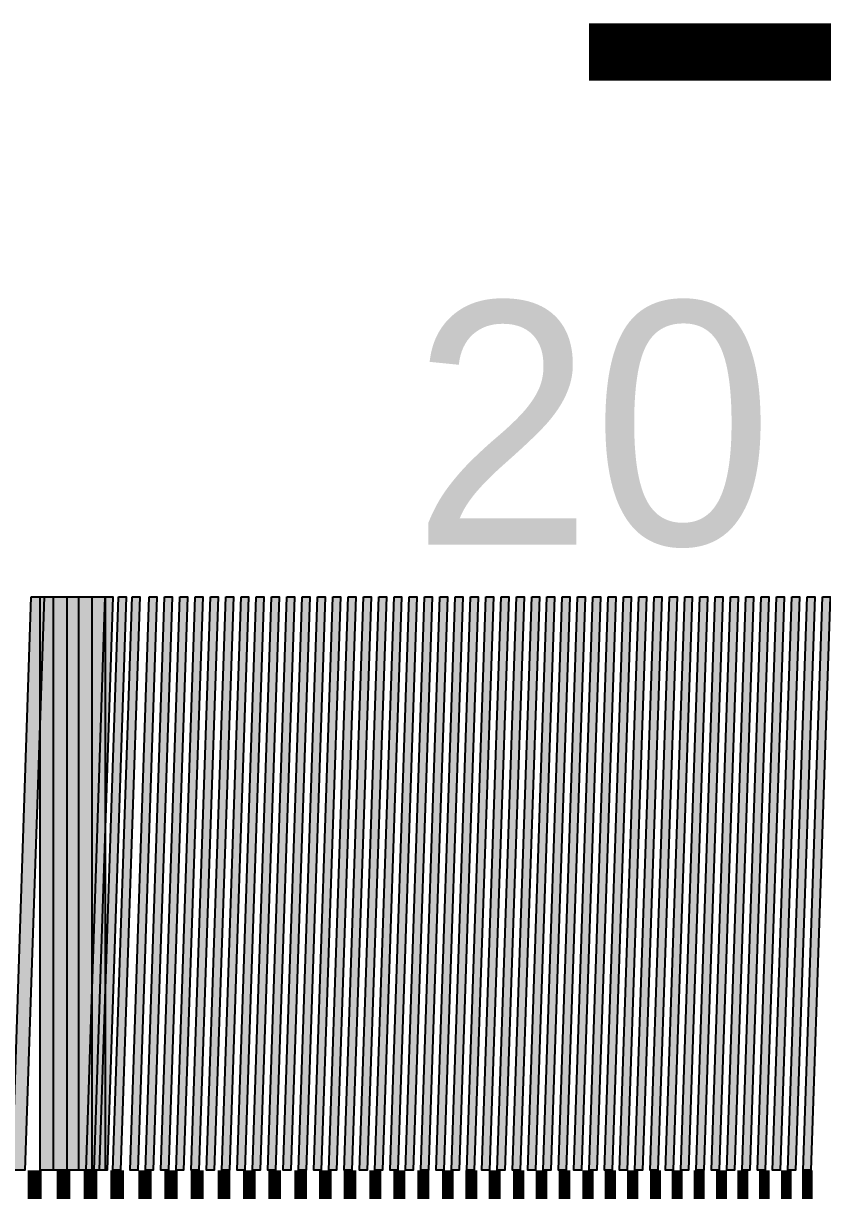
# Model space of a CAD drawing. Header units: millimetres. Extents: x 0 to 1582, y 0 to 984.
# Drawn here: x 619.7 to 675.4, y 242.8 to 324.3 of the extents above; entities that cross this region are included whole.
import ezdxf

# ---------------------------------------------------------------- set-up
doc = ezdxf.new("R2010")
doc.units = ezdxf.units.MM
for name, color, linetype in [('LABELS', 7, 'Continuous'), ('PERIPHERY', 7, 'Continuous'), ('SFR', 7, 'Continuous')]:
    doc.layers.add(name, color=color, linetype=linetype)

msp = doc.modelspace()

# ---------------------------------------------------------------- hatches: boundary and pattern name
at = {"layer": 'PERIPHERY', "true_color": 0x000000}
h = msp.add_hatch(color=7, dxfattribs=at)
h.dxf.hatch_style = 1
h.paths.add_polyline_path([(620.233, 284.251), (621.122, 284.251), (619.788, 244.249), (618.899, 244.249), (620.233, 284.251)])
h = msp.add_hatch(color=7, dxfattribs=at)
h.dxf.hatch_style = 1
h.paths.add_polyline_path([(620.854, 284.251), (623.52, 284.251), (623.52, 244.249), (620.854, 244.249), (620.854, 284.251)])
h = msp.add_hatch(color=7, dxfattribs=at)
h.dxf.hatch_style = 1
h.paths.add_polyline_path([(621.787, 284.251), (624.454, 284.251), (624.454, 244.249), (621.787, 244.249), (621.787, 284.251)])
h = msp.add_hatch(color=7, dxfattribs=at)
h.dxf.hatch_style = 1
h.paths.add_polyline_path([(622.721, 284.251), (625.387, 284.251), (625.387, 244.249), (622.721, 244.249), (622.721, 284.251)])
h = msp.add_hatch(color=7, dxfattribs=at)
h.dxf.hatch_style = 1
h.paths.add_polyline_path([(625.387, 284.251), (625.921, 284.251), (624.588, 244.249), (624.054, 244.249), (625.387, 284.251)])
h = msp.add_hatch(color=7, dxfattribs=at)
h.dxf.hatch_style = 1
h.paths.add_polyline_path([(626.321, 284.251), (626.854, 284.251), (625.521, 244.249), (624.988, 244.249), (626.321, 284.251)])
h = msp.add_hatch(color=7, dxfattribs=at)
h.dxf.hatch_style = 1
h.paths.add_polyline_path([(627.254, 284.251), (627.788, 284.251), (626.455, 244.249), (625.921, 244.249), (627.254, 284.251)])
h = msp.add_hatch(color=7, dxfattribs=at)
h.dxf.hatch_style = 1
h.paths.add_polyline_path([(628.455, 284.251), (628.988, 284.251), (627.655, 244.249), (627.122, 244.249), (628.455, 284.251)])
h = msp.add_hatch(color=7, dxfattribs=at)
h.dxf.hatch_style = 1
h.paths.add_polyline_path([(629.521, 284.251), (630.055, 284.251), (628.721, 244.249), (628.188, 244.249), (629.521, 284.251)])
h = msp.add_hatch(color=7, dxfattribs=at)
h.dxf.hatch_style = 1
h.paths.add_polyline_path([(630.587, 284.251), (631.121, 284.251), (629.788, 244.249), (629.254, 244.249), (630.587, 284.251)])
h = msp.add_hatch(color=7, dxfattribs=at)
h.dxf.hatch_style = 1
h.paths.add_polyline_path([(631.654, 284.251), (632.187, 284.251), (630.854, 244.249), (630.321, 244.249), (631.654, 284.251)])
h = msp.add_hatch(color=7, dxfattribs=at)
h.dxf.hatch_style = 1
h.paths.add_polyline_path([(632.721, 284.251), (633.254, 284.251), (631.92, 244.249), (631.387, 244.249), (632.721, 284.251)])
h = msp.add_hatch(color=7, dxfattribs=at)
h.dxf.hatch_style = 1
h.paths.add_polyline_path([(633.787, 284.251), (634.32, 284.251), (632.987, 244.249), (632.453, 244.249), (633.787, 284.251)])
h = msp.add_hatch(color=7, dxfattribs=at)
h.dxf.hatch_style = 1
h.paths.add_polyline_path([(634.853, 284.251), (635.386, 284.251), (634.053, 244.249), (633.52, 244.249), (634.853, 284.251)])
h = msp.add_hatch(color=7, dxfattribs=at)
h.dxf.hatch_style = 1
h.paths.add_polyline_path([(635.92, 284.251), (636.453, 284.251), (635.119, 244.249), (634.586, 244.249), (635.92, 284.251)])
h = msp.add_hatch(color=7, dxfattribs=at)
h.dxf.hatch_style = 1
h.paths.add_polyline_path([(636.986, 284.251), (637.519, 284.251), (636.186, 244.249), (635.652, 244.249), (636.986, 284.251)])
h = msp.add_hatch(color=7, dxfattribs=at)
h.dxf.hatch_style = 1
h.paths.add_polyline_path([(638.054, 284.251), (638.587, 284.251), (637.254, 244.249), (636.72, 244.249), (638.054, 284.251)])
h = msp.add_hatch(color=7, dxfattribs=at)
h.dxf.hatch_style = 1
h.paths.add_polyline_path([(639.12, 284.251), (639.654, 284.251), (638.32, 244.249), (637.787, 244.249), (639.12, 284.251)])
h = msp.add_hatch(color=7, dxfattribs=at)
h.dxf.hatch_style = 1
h.paths.add_polyline_path([(640.187, 284.251), (640.72, 284.251), (639.387, 244.249), (638.854, 244.249), (640.187, 284.251)])
h = msp.add_hatch(color=7, dxfattribs=at)
h.dxf.hatch_style = 1
h.paths.add_polyline_path([(641.253, 284.251), (641.787, 284.251), (640.453, 244.249), (639.92, 244.249), (641.253, 284.251)])
h = msp.add_hatch(color=7, dxfattribs=at)
h.dxf.hatch_style = 1
h.paths.add_polyline_path([(642.32, 284.251), (642.853, 284.251), (641.52, 244.249), (640.987, 244.249), (642.32, 284.251)])
h = msp.add_hatch(color=7, dxfattribs=at)
h.dxf.hatch_style = 1
h.paths.add_polyline_path([(643.386, 284.251), (643.92, 284.251), (642.586, 244.249), (642.053, 244.249), (643.386, 284.251)])
h = msp.add_hatch(color=7, dxfattribs=at)
h.dxf.hatch_style = 1
h.paths.add_polyline_path([(644.454, 284.251), (644.987, 284.251), (643.653, 244.249), (643.12, 244.249), (644.454, 284.251)])
h = msp.add_hatch(color=7, dxfattribs=at)
h.dxf.hatch_style = 1
h.paths.add_polyline_path([(645.52, 284.251), (646.054, 284.251), (644.72, 244.249), (644.187, 244.249), (645.52, 284.251)])
h = msp.add_hatch(color=7, dxfattribs=at)
h.dxf.hatch_style = 1
h.paths.add_polyline_path([(646.587, 284.251), (647.121, 284.251), (645.787, 244.249), (645.254, 244.249), (646.587, 284.251)])
h = msp.add_hatch(color=7, dxfattribs=at)
h.dxf.hatch_style = 1
h.paths.add_polyline_path([(647.655, 284.251), (648.189, 284.251), (646.855, 244.249), (646.322, 244.249), (647.655, 284.251)])
h = msp.add_hatch(color=7, dxfattribs=at)
h.dxf.hatch_style = 1
h.paths.add_polyline_path([(648.721, 284.251), (649.255, 284.251), (647.921, 244.249), (647.388, 244.249), (648.721, 284.251)])
h = msp.add_hatch(color=7, dxfattribs=at)
h.dxf.hatch_style = 1
h.paths.add_polyline_path([(649.788, 284.251), (650.321, 284.251), (648.987, 244.249), (648.454, 244.249), (649.788, 284.251)])
h = msp.add_hatch(color=7, dxfattribs=at)
h.dxf.hatch_style = 1
h.paths.add_polyline_path([(650.854, 284.251), (651.388, 284.251), (650.054, 244.249), (649.521, 244.249), (650.854, 284.251)])
h = msp.add_hatch(color=7, dxfattribs=at)
h.dxf.hatch_style = 1
h.paths.add_polyline_path([(651.92, 284.251), (652.454, 284.251), (651.12, 244.249), (650.587, 244.249), (651.92, 284.251)])
h = msp.add_hatch(color=7, dxfattribs=at)
h.dxf.hatch_style = 1
h.paths.add_polyline_path([(652.986, 284.251), (653.52, 284.251), (652.186, 244.249), (651.653, 244.249), (652.986, 284.251)])
h = msp.add_hatch(color=7, dxfattribs=at)
h.dxf.hatch_style = 1
h.paths.add_polyline_path([(654.054, 284.251), (654.588, 284.251), (653.255, 244.249), (652.721, 244.249), (654.054, 284.251)])
h = msp.add_hatch(color=7, dxfattribs=at)
h.dxf.hatch_style = 1
h.paths.add_polyline_path([(655.121, 284.251), (655.654, 284.251), (654.321, 244.249), (653.788, 244.249), (655.121, 284.251)])
h = msp.add_hatch(color=7, dxfattribs=at)
h.dxf.hatch_style = 1
h.paths.add_polyline_path([(656.187, 284.251), (656.721, 284.251), (655.387, 244.249), (654.854, 244.249), (656.187, 284.251)])
h = msp.add_hatch(color=7, dxfattribs=at)
h.dxf.hatch_style = 1
h.paths.add_polyline_path([(657.253, 284.251), (657.787, 284.251), (656.454, 244.249), (655.92, 244.249), (657.253, 284.251)])
h = msp.add_hatch(color=7, dxfattribs=at)
h.dxf.hatch_style = 1
h.paths.add_polyline_path([(658.32, 284.251), (658.853, 284.251), (657.52, 244.249), (656.987, 244.249), (658.32, 284.251)])
h = msp.add_hatch(color=7, dxfattribs=at)
h.dxf.hatch_style = 1
h.paths.add_polyline_path([(659.386, 284.251), (659.92, 284.251), (658.586, 244.249), (658.053, 244.249), (659.386, 284.251)])
h = msp.add_hatch(color=7, dxfattribs=at)
h.dxf.hatch_style = 1
h.paths.add_polyline_path([(660.454, 284.251), (660.987, 284.251), (659.654, 244.249), (659.121, 244.249), (660.454, 284.251)])
h = msp.add_hatch(color=7, dxfattribs=at)
h.dxf.hatch_style = 1
h.paths.add_polyline_path([(661.52, 284.251), (662.054, 284.251), (660.72, 244.249), (660.187, 244.249), (661.52, 284.251)])
h = msp.add_hatch(color=7, dxfattribs=at)
h.dxf.hatch_style = 1
h.paths.add_polyline_path([(662.587, 284.251), (663.12, 284.251), (661.787, 244.249), (661.253, 244.249), (662.587, 284.251)])
h = msp.add_hatch(color=7, dxfattribs=at)
h.dxf.hatch_style = 1
h.paths.add_polyline_path([(663.653, 284.251), (664.186, 284.251), (662.853, 244.249), (662.32, 244.249), (663.653, 284.251)])
h = msp.add_hatch(color=7, dxfattribs=at)
h.dxf.hatch_style = 1
h.paths.add_polyline_path([(664.719, 284.251), (665.253, 284.251), (663.919, 244.249), (663.386, 244.249), (664.719, 284.251)])
h = msp.add_hatch(color=7, dxfattribs=at)
h.dxf.hatch_style = 1
h.paths.add_polyline_path([(665.786, 284.251), (666.319, 284.251), (664.986, 244.249), (664.452, 244.249), (665.786, 284.251)])
h = msp.add_hatch(color=7, dxfattribs=at)
h.dxf.hatch_style = 1
h.paths.add_polyline_path([(666.853, 284.251), (667.386, 284.251), (666.053, 244.249), (665.52, 244.249), (666.853, 284.251)])
h = msp.add_hatch(color=7, dxfattribs=at)
h.dxf.hatch_style = 1
h.paths.add_polyline_path([(667.92, 284.251), (668.453, 284.251), (667.12, 244.249), (666.586, 244.249), (667.92, 284.251)])
h = msp.add_hatch(color=7, dxfattribs=at)
h.dxf.hatch_style = 1
h.paths.add_polyline_path([(668.987, 284.251), (669.52, 284.251), (668.187, 244.249), (667.653, 244.249), (668.987, 284.251)])
h = msp.add_hatch(color=7, dxfattribs=at)
h.dxf.hatch_style = 1
h.paths.add_polyline_path([(670.054, 284.251), (670.587, 284.251), (669.254, 244.249), (668.72, 244.249), (670.054, 284.251)])
h = msp.add_hatch(color=7, dxfattribs=at)
h.dxf.hatch_style = 1
h.paths.add_polyline_path([(671.12, 284.251), (671.654, 284.251), (670.321, 244.249), (669.787, 244.249), (671.12, 284.251)])
h = msp.add_hatch(color=7, dxfattribs=at)
h.dxf.hatch_style = 1
h.paths.add_polyline_path([(672.187, 284.251), (672.72, 284.251), (671.387, 244.249), (670.853, 244.249), (672.187, 284.251)])
h = msp.add_hatch(color=7, dxfattribs=at)
h.dxf.hatch_style = 1
h.paths.add_polyline_path([(673.253, 284.251), (673.786, 284.251), (672.453, 244.249), (671.919, 244.249), (673.253, 284.251)])
h = msp.add_hatch(color=7, dxfattribs=at)
h.dxf.hatch_style = 1
h.paths.add_polyline_path([(674.32, 284.251), (674.853, 284.251), (673.52, 244.249), (672.986, 244.249), (674.32, 284.251)])
h = msp.add_hatch(color=7, dxfattribs=at)
h.dxf.hatch_style = 1
h.paths.add_polyline_path([(675.386, 284.251), (675.919, 284.251), (674.586, 244.249), (674.052, 244.249), (675.386, 284.251)])

# ---------------------------------------------------------------- linework, layer by layer
at = {"layer": 'PERIPHERY', "color": 250}
for points in [[(620.233, 284.251), (621.122, 284.251), (619.788, 244.249), (618.899, 244.249), (620.233, 284.251)], [(620.854, 284.251), (623.52, 284.251), (623.52, 244.249), (620.854, 244.249), (620.854, 284.251)], [(621.787, 284.251), (624.454, 284.251), (624.454, 244.249), (621.787, 244.249), (621.787, 284.251)], [(622.721, 284.251), (625.387, 284.251), (625.387, 244.249), (622.721, 244.249), (622.721, 284.251)], [(625.387, 284.251), (625.921, 284.251), (624.588, 244.249), (624.054, 244.249), (625.387, 284.251)], [(626.321, 284.251), (626.854, 284.251), (625.521, 244.249), (624.988, 244.249), (626.321, 284.251)], [(627.254, 284.251), (627.788, 284.251), (626.455, 244.249), (625.921, 244.249), (627.254, 284.251)], [(628.455, 284.251), (628.988, 284.251), (627.655, 244.249), (627.122, 244.249), (628.455, 284.251)], [(629.521, 284.251), (630.055, 284.251), (628.721, 244.249), (628.188, 244.249), (629.521, 284.251)], [(630.587, 284.251), (631.121, 284.251), (629.788, 244.249), (629.254, 244.249), (630.587, 284.251)], [(631.654, 284.251), (632.187, 284.251), (630.854, 244.249), (630.321, 244.249), (631.654, 284.251)], [(632.721, 284.251), (633.254, 284.251), (631.92, 244.249), (631.387, 244.249), (632.721, 284.251)], [(633.787, 284.251), (634.32, 284.251), (632.987, 244.249), (632.453, 244.249), (633.787, 284.251)], [(634.853, 284.251), (635.386, 284.251), (634.053, 244.249), (633.52, 244.249), (634.853, 284.251)], [(635.92, 284.251), (636.453, 284.251), (635.119, 244.249), (634.586, 244.249), (635.92, 284.251)], [(636.986, 284.251), (637.519, 284.251), (636.186, 244.249), (635.652, 244.249), (636.986, 284.251)], [(638.054, 284.251), (638.587, 284.251), (637.254, 244.249), (636.72, 244.249), (638.054, 284.251)], [(639.12, 284.251), (639.654, 284.251), (638.32, 244.249), (637.787, 244.249), (639.12, 284.251)], [(640.187, 284.251), (640.72, 284.251), (639.387, 244.249), (638.854, 244.249), (640.187, 284.251)], [(641.253, 284.251), (641.787, 284.251), (640.453, 244.249), (639.92, 244.249), (641.253, 284.251)], [(642.32, 284.251), (642.853, 284.251), (641.52, 244.249), (640.987, 244.249), (642.32, 284.251)], [(643.386, 284.251), (643.92, 284.251), (642.586, 244.249), (642.053, 244.249), (643.386, 284.251)], [(644.454, 284.251), (644.987, 284.251), (643.653, 244.249), (643.12, 244.249), (644.454, 284.251)], [(645.52, 284.251), (646.054, 284.251), (644.72, 244.249), (644.187, 244.249), (645.52, 284.251)], [(646.587, 284.251), (647.121, 284.251), (645.787, 244.249), (645.254, 244.249), (646.587, 284.251)], [(647.655, 284.251), (648.189, 284.251), (646.855, 244.249), (646.322, 244.249), (647.655, 284.251)], [(648.721, 284.251), (649.255, 284.251), (647.921, 244.249), (647.388, 244.249), (648.721, 284.251)], [(649.788, 284.251), (650.321, 284.251), (648.987, 244.249), (648.454, 244.249), (649.788, 284.251)], [(650.854, 284.251), (651.388, 284.251), (650.054, 244.249), (649.521, 244.249), (650.854, 284.251)], [(651.92, 284.251), (652.454, 284.251), (651.12, 244.249), (650.587, 244.249), (651.92, 284.251)], [(652.986, 284.251), (653.52, 284.251), (652.186, 244.249), (651.653, 244.249), (652.986, 284.251)], [(654.054, 284.251), (654.588, 284.251), (653.255, 244.249), (652.721, 244.249), (654.054, 284.251)], [(655.121, 284.251), (655.654, 284.251), (654.321, 244.249), (653.788, 244.249), (655.121, 284.251)], [(656.187, 284.251), (656.721, 284.251), (655.387, 244.249), (654.854, 244.249), (656.187, 284.251)], [(657.253, 284.251), (657.787, 284.251), (656.454, 244.249), (655.92, 244.249), (657.253, 284.251)], [(658.32, 284.251), (658.853, 284.251), (657.52, 244.249), (656.987, 244.249), (658.32, 284.251)], [(659.386, 284.251), (659.92, 284.251), (658.586, 244.249), (658.053, 244.249), (659.386, 284.251)], [(660.454, 284.251), (660.987, 284.251), (659.654, 244.249), (659.121, 244.249), (660.454, 284.251)], [(661.52, 284.251), (662.054, 284.251), (660.72, 244.249), (660.187, 244.249), (661.52, 284.251)], [(662.587, 284.251), (663.12, 284.251), (661.787, 244.249), (661.253, 244.249), (662.587, 284.251)], [(663.653, 284.251), (664.186, 284.251), (662.853, 244.249), (662.32, 244.249), (663.653, 284.251)], [(664.719, 284.251), (665.253, 284.251), (663.919, 244.249), (663.386, 244.249), (664.719, 284.251)], [(665.786, 284.251), (666.319, 284.251), (664.986, 244.249), (664.452, 244.249), (665.786, 284.251)], [(666.853, 284.251), (667.386, 284.251), (666.053, 244.249), (665.52, 244.249), (666.853, 284.251)], [(667.92, 284.251), (668.453, 284.251), (667.12, 244.249), (666.586, 244.249), (667.92, 284.251)], [(668.987, 284.251), (669.52, 284.251), (668.187, 244.249), (667.653, 244.249), (668.987, 284.251)], [(670.054, 284.251), (670.587, 284.251), (669.254, 244.249), (668.72, 244.249), (670.054, 284.251)], [(671.12, 284.251), (671.654, 284.251), (670.321, 244.249), (669.787, 244.249), (671.12, 284.251)], [(672.187, 284.251), (672.72, 284.251), (671.387, 244.249), (670.853, 244.249), (672.187, 284.251)], [(673.253, 284.251), (673.786, 284.251), (672.453, 244.249), (671.919, 244.249), (673.253, 284.251)], [(674.32, 284.251), (674.853, 284.251), (673.52, 244.249), (672.986, 244.249), (674.32, 284.251)], [(675.386, 284.251), (675.919, 284.251), (674.586, 244.249), (674.052, 244.249), (675.386, 284.251)]]:
    msp.add_lwpolyline(points, close=True, dxfattribs=at)
at = {"layer": 'PERIPHERY', "color": 250, "lineweight": 35}
for points, const_width in [([(620.468, 244.249), (620.468, 204.25)], 0.987), ([(622.471, 244.249), (622.471, 204.25)], 0.953), ([(624.348, 244.249), (624.348, 204.25)], 0.953), ([(626.224, 244.249), (626.224, 204.25)], 0.953), ([(628.157, 244.249), (628.157, 204.25)], 0.923), ([(629.976, 244.249), (629.976, 204.25)], 0.923), ([(631.796, 244.249), (631.796, 204.25)], 0.923), ([(633.668, 244.249), (633.668, 204.25)], 0.896), ([(635.435, 244.249), (635.435, 204.25)], 0.896), ([(637.201, 244.249), (637.201, 204.25)], 0.896), ([(639.015, 244.249), (639.015, 204.25)], 0.871), ([(640.733, 244.249), (640.733, 204.25)], 0.871), ([(642.452, 244.249), (642.452, 204.25)], 0.871), ([(644.216, 244.249), (644.216, 204.25)], 0.848), ([(645.89, 244.249), (645.89, 204.25)], 0.848), ([(647.563, 244.249), (647.563, 204.25)], 0.848), ([(649.277, 244.249), (649.277, 204.25)], 0.826), ([(650.91, 244.249), (650.91, 204.25)], 0.826), ([(652.543, 244.249), (652.543, 204.25)], 0.826), ([(654.215, 244.249), (654.215, 204.25)], 0.807), ([(655.81, 244.249), (655.81, 204.25)], 0.807), ([(657.405, 244.249), (657.405, 204.25)], 0.807), ([(659.036, 244.249), (659.036, 204.25)], 0.788), ([(660.595, 244.249), (660.595, 204.25)], 0.788), ([(662.154, 244.249), (662.154, 204.25)], 0.788), ([(663.746, 244.249), (663.746, 204.25)], 0.771), ([(665.271, 244.249), (665.271, 204.25)], 0.771), ([(666.797, 244.249), (666.797, 204.25)], 0.771), ([(668.353, 244.249), (668.353, 204.25)], 0.755), ([(669.847, 244.249), (669.847, 204.25)], 0.755), ([(671.342, 244.249), (671.342, 204.25)], 0.755), ([(672.865, 244.249), (672.865, 204.25)], 0.74), ([(674.33, 244.249), (674.33, 204.25)], 0.74)]:
    msp.add_lwpolyline(points, dxfattribs=dict(at, const_width=const_width))
at = {"layer": 'PERIPHERY', "color": 250, "true_color": 0x000000}
for points in [[(620.233, 284.251), (618.899, 244.249), (619.788, 244.249)], [(619.788, 244.249), (621.122, 284.251), (620.233, 284.251)], [(620.854, 284.251), (620.854, 244.249), (623.52, 244.249)], [(623.52, 244.249), (623.52, 284.251), (620.854, 284.251)], [(621.787, 284.251), (621.787, 244.249), (624.454, 244.249)], [(624.454, 244.249), (624.454, 284.251), (621.787, 284.251)], [(622.721, 284.251), (622.721, 244.249), (625.387, 244.249)], [(625.387, 244.249), (625.387, 284.251), (622.721, 284.251)], [(625.387, 284.251), (624.054, 244.249), (624.588, 244.249)], [(624.588, 244.249), (625.921, 284.251), (625.387, 284.251)], [(626.321, 284.251), (624.988, 244.249), (625.521, 244.249)], [(625.521, 244.249), (626.854, 284.251), (626.321, 284.251)], [(627.254, 284.251), (625.921, 244.249), (626.455, 244.249)], [(626.455, 244.249), (627.788, 284.251), (627.254, 284.251)], [(628.455, 284.251), (627.122, 244.249), (627.655, 244.249)], [(627.655, 244.249), (628.988, 284.251), (628.455, 284.251)], [(629.521, 284.251), (628.188, 244.249), (628.721, 244.249)], [(628.721, 244.249), (630.055, 284.251), (629.521, 284.251)], [(630.587, 284.251), (629.254, 244.249), (629.788, 244.249)], [(629.788, 244.249), (631.121, 284.251), (630.587, 284.251)], [(631.654, 284.251), (630.321, 244.249), (630.854, 244.249)], [(630.854, 244.249), (632.187, 284.251), (631.654, 284.251)], [(632.721, 284.251), (631.387, 244.249), (631.92, 244.249)], [(631.92, 244.249), (633.254, 284.251), (632.721, 284.251)], [(633.787, 284.251), (632.453, 244.249), (632.987, 244.249)], [(632.987, 244.249), (634.32, 284.251), (633.787, 284.251)], [(634.853, 284.251), (633.52, 244.249), (634.053, 244.249)], [(634.053, 244.249), (635.386, 284.251), (634.853, 284.251)], [(635.92, 284.251), (634.586, 244.249), (635.119, 244.249)], [(635.119, 244.249), (636.453, 284.251), (635.92, 284.251)], [(636.986, 284.251), (635.652, 244.249), (636.186, 244.249)], [(636.186, 244.249), (637.519, 284.251), (636.986, 284.251)], [(638.054, 284.251), (636.72, 244.249), (637.254, 244.249)], [(637.254, 244.249), (638.587, 284.251), (638.054, 284.251)], [(639.12, 284.251), (637.787, 244.249), (638.32, 244.249)], [(638.32, 244.249), (639.654, 284.251), (639.12, 284.251)], [(640.187, 284.251), (638.854, 244.249), (639.387, 244.249)], [(639.387, 244.249), (640.72, 284.251), (640.187, 284.251)], [(641.253, 284.251), (639.92, 244.249), (640.453, 244.249)], [(640.453, 244.249), (641.787, 284.251), (641.253, 284.251)], [(642.32, 284.251), (640.987, 244.249), (641.52, 244.249)], [(641.52, 244.249), (642.853, 284.251), (642.32, 284.251)], [(643.386, 284.251), (642.053, 244.249), (642.586, 244.249)], [(642.586, 244.249), (643.92, 284.251), (643.386, 284.251)], [(644.454, 284.251), (643.12, 244.249), (643.653, 244.249)], [(643.653, 244.249), (644.987, 284.251), (644.454, 284.251)], [(645.52, 284.251), (644.187, 244.249), (644.72, 244.249)], [(644.72, 244.249), (646.054, 284.251), (645.52, 284.251)], [(646.587, 284.251), (645.254, 244.249), (645.787, 244.249)], [(645.787, 244.249), (647.121, 284.251), (646.587, 284.251)], [(647.655, 284.251), (646.322, 244.249), (646.855, 244.249)], [(646.855, 244.249), (648.189, 284.251), (647.655, 284.251)], [(648.721, 284.251), (647.388, 244.249), (647.921, 244.249)], [(647.921, 244.249), (649.255, 284.251), (648.721, 284.251)], [(649.788, 284.251), (648.454, 244.249), (648.987, 244.249)], [(648.987, 244.249), (650.321, 284.251), (649.788, 284.251)], [(650.854, 284.251), (649.521, 244.249), (650.054, 244.249)], [(650.054, 244.249), (651.388, 284.251), (650.854, 284.251)], [(651.92, 284.251), (650.587, 244.249), (651.12, 244.249)], [(651.12, 244.249), (652.454, 284.251), (651.92, 284.251)], [(652.986, 284.251), (651.653, 244.249), (652.186, 244.249)], [(652.186, 244.249), (653.52, 284.251), (652.986, 284.251)], [(654.054, 284.251), (652.721, 244.249), (653.255, 244.249)], [(653.255, 244.249), (654.588, 284.251), (654.054, 284.251)], [(655.121, 284.251), (653.788, 244.249), (654.321, 244.249)], [(654.321, 244.249), (655.654, 284.251), (655.121, 284.251)], [(656.187, 284.251), (654.854, 244.249), (655.387, 244.249)], [(655.387, 244.249), (656.721, 284.251), (656.187, 284.251)], [(657.253, 284.251), (655.92, 244.249), (656.454, 244.249)], [(656.454, 244.249), (657.787, 284.251), (657.253, 284.251)], [(658.32, 284.251), (656.987, 244.249), (657.52, 244.249)], [(657.52, 244.249), (658.853, 284.251), (658.32, 284.251)], [(659.386, 284.251), (658.053, 244.249), (658.586, 244.249)], [(658.586, 244.249), (659.92, 284.251), (659.386, 284.251)], [(660.454, 284.251), (659.121, 244.249), (659.654, 244.249)], [(659.654, 244.249), (660.987, 284.251), (660.454, 284.251)], [(661.52, 284.251), (660.187, 244.249), (660.72, 244.249)], [(660.72, 244.249), (662.054, 284.251), (661.52, 284.251)], [(662.587, 284.251), (661.253, 244.249), (661.787, 244.249)], [(661.787, 244.249), (663.12, 284.251), (662.587, 284.251)], [(663.653, 284.251), (662.32, 244.249), (662.853, 244.249)], [(662.853, 244.249), (664.186, 284.251), (663.653, 284.251)], [(664.719, 284.251), (663.386, 244.249), (663.919, 244.249)], [(663.919, 244.249), (665.253, 284.251), (664.719, 284.251)], [(665.786, 284.251), (664.452, 244.249), (664.986, 244.249)], [(664.986, 244.249), (666.319, 284.251), (665.786, 284.251)], [(666.853, 284.251), (665.52, 244.249), (666.053, 244.249)], [(666.053, 244.249), (667.386, 284.251), (666.853, 284.251)], [(667.92, 284.251), (666.586, 244.249), (667.12, 244.249)], [(667.12, 244.249), (668.453, 284.251), (667.92, 284.251)], [(668.987, 284.251), (667.653, 244.249), (668.187, 244.249)], [(668.187, 244.249), (669.52, 284.251), (668.987, 284.251)], [(670.054, 284.251), (668.72, 244.249), (669.254, 244.249)], [(669.254, 244.249), (670.587, 284.251), (670.054, 284.251)], [(671.12, 284.251), (669.787, 244.249), (670.321, 244.249)], [(670.321, 244.249), (671.654, 284.251), (671.12, 284.251)], [(672.187, 284.251), (670.853, 244.249), (671.387, 244.249)], [(671.387, 244.249), (672.72, 284.251), (672.187, 284.251)], [(673.253, 284.251), (671.919, 244.249), (672.453, 244.249)], [(672.453, 244.249), (673.786, 284.251), (673.253, 284.251)], [(674.32, 284.251), (672.986, 244.249), (673.52, 244.249)], [(673.52, 244.249), (674.853, 284.251), (674.32, 284.251)], [(675.386, 284.251), (674.052, 244.249), (674.586, 244.249)], [(674.586, 244.249), (675.919, 284.251), (675.386, 284.251)]]:
    msp.add_solid(points, dxfattribs=at)
at = {"layer": 'SFR', "color": 250, "lineweight": 35, "const_width": 4}
msp.add_lwpolyline([(678.575, 304.251), (678.575, 322.251), (659.12, 322.251)], dxfattribs=at)

# ---------------------------------------------------------------- texts
at = {"layer": 'LABELS', "color": 250}
msp.add_text('20', height=16.9333, dxfattribs=at).set_placement((646.777, 287.887))

doc.saveas('drawing.dxf')
